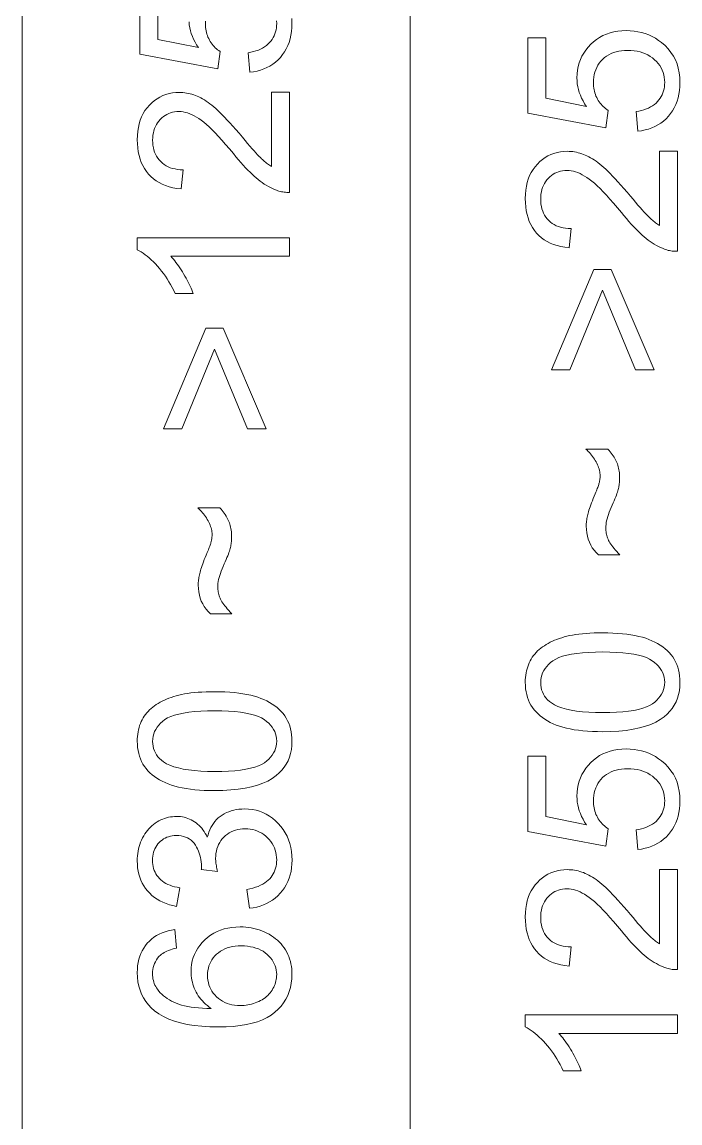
# Model space of a CAD drawing. Extents: x 23 to 417, y 3 to 294.
# Drawn here: x 223.12 to 227.46, y 12.1 to 19.37 of the extents above; entities that cross this region are included whole.
import ezdxf

# ---------------------------------------------------------------- set-up
doc = ezdxf.new("R2010")
doc.units = 0

msp = doc.modelspace()

# ---------------------------------------------------------------- linework, layer by layer
at = {"color": 7, "lineweight": 13}
for p, q in [((223.12, 10.2717), (223.12, 50.2717)), ((225.6808, 10.2717), (225.6808, 50.2717))]:
    msp.add_line(p, q, dxfattribs=at)
for points in [[(224.3307, 19.3733), (224.3301, 19.3546), (224.3304, 19.3429), (224.3312, 19.3313), (224.3326, 19.32), (224.3344, 19.309), (224.3369, 19.2982), (224.3398, 19.2876), (224.3433, 19.2772), (224.3474, 19.2671), (224.352, 19.2572), (224.3571, 19.2475), (224.3626, 19.2382), (224.3685, 19.2292), (224.3747, 19.2207), (224.3812, 19.2126), (224.388, 19.2049), (224.3952, 19.1976), (224.4026, 19.1907), (224.4104, 19.1842), (224.4186, 19.1781), (224.427, 19.1725), (224.412, 19.0572), (223.8983, 19.1541), (223.8983, 19.6513)], [(224.0157, 19.6513), (224.0157, 19.2523), (224.2844, 19.1984), (224.2725, 19.2165), (224.2618, 19.2348), (224.2524, 19.2532), (224.2443, 19.2718), (224.2374, 19.2907), (224.2317, 19.3096), (224.2273, 19.3288), (224.2242, 19.3481), (224.2223, 19.3677)], [(224.9005, 19.3892), (224.9018, 19.3567), (224.901, 19.3299), (224.8987, 19.3041), (224.8949, 19.2793), (224.8895, 19.2555), (224.8827, 19.2328), (224.8743, 19.211), (224.8643, 19.1902), (224.8529, 19.1705), (224.8399, 19.1517), (224.8254, 19.1339), (224.8096, 19.1174), (224.7928, 19.1024), (224.775, 19.0888), (224.7563, 19.0767), (224.7365, 19.0662), (224.7158, 19.057), (224.694, 19.0494), (224.6712, 19.0432), (224.6475, 19.0386), (224.6228, 19.0354), (224.6118, 19.1643), (224.6302, 19.1675), (224.6476, 19.1715), (224.6641, 19.1763), (224.6797, 19.1818), (224.6943, 19.1881), (224.708, 19.1951), (224.7207, 19.2029), (224.7326, 19.2114), (224.7434, 19.2207), (224.7534, 19.2308), (224.7624, 19.2415), (224.7705, 19.2525), (224.7776, 19.264), (224.7837, 19.276), (224.789, 19.2884), (224.7932, 19.3012), (224.7965, 19.3144), (224.7989, 19.328), (224.8003, 19.3421), (224.8008, 19.3567), (224.8001, 19.3741)]]:
    msp.add_lwpolyline(points, dxfattribs=at)
for points in [[(227.1835, 18.6469), (227.1726, 18.7758), (227.1909, 18.7791), (227.2084, 18.7831), (227.2248, 18.7878), (227.2404, 18.7933), (227.255, 18.7996), (227.2687, 18.8066), (227.2815, 18.8144), (227.2933, 18.823), (227.3042, 18.8323), (227.3141, 18.8423), (227.3231, 18.853), (227.3312, 18.8641), (227.3383, 18.8756), (227.3445, 18.8875), (227.3497, 18.8999), (227.3539, 18.9127), (227.3573, 18.9259), (227.3596, 18.9396), (227.361, 18.9537), (227.3615, 18.9682), (227.3609, 18.9856), (227.3588, 19.0026), (227.3555, 19.0189), (227.3508, 19.0348), (227.3448, 19.05), (227.3374, 19.0648), (227.3288, 19.079), (227.3187, 19.0926), (227.3074, 19.1057), (227.2947, 19.1182), (227.2809, 19.1299), (227.2662, 19.1404), (227.2506, 19.1496), (227.2342, 19.1575), (227.2169, 19.1643), (227.1987, 19.1698), (227.1797, 19.1741), (227.1598, 19.1772), (227.139, 19.179), (227.1173, 19.1796), (227.0968, 19.1791), (227.0771, 19.1773), (227.0583, 19.1743), (227.0404, 19.1702), (227.0233, 19.1649), (227.0072, 19.1584), (226.992, 19.1507), (226.9776, 19.1419), (226.9641, 19.1318), (226.9516, 19.1206), (226.94, 19.1085), (226.9297, 19.0956), (226.9206, 19.0819), (226.9127, 19.0676), (226.906, 19.0525), (226.9006, 19.0367), (226.8963, 19.0201), (226.8933, 19.0029), (226.8914, 18.9849), (226.8909, 18.9661), (226.8911, 18.9544), (226.8919, 18.9429), (226.8933, 18.9316), (226.8952, 18.9205), (226.8976, 18.9097), (226.9005, 18.8991), (226.9041, 18.8887), (226.9081, 18.8786), (226.9127, 18.8687), (226.9178, 18.859), (226.9233, 18.8497), (226.9292, 18.8408), (226.9354, 18.8322), (226.9419, 18.8241), (226.9487, 18.8164), (226.9559, 18.8091), (226.9634, 18.8022), (226.9712, 18.7957), (226.9793, 18.7897), (226.9877, 18.784), (226.9727, 18.6687), (226.4591, 18.7656), (226.4591, 19.2629), (226.5764, 19.2629), (226.5764, 18.8638), (226.8452, 18.8099), (226.8332, 18.828), (226.8226, 18.8463), (226.8131, 18.8647), (226.805, 18.8834), (226.7981, 18.9022), (226.7924, 18.9212), (226.788, 18.9403), (226.7849, 18.9597), (226.783, 18.9792), (226.7824, 18.9989), (226.7833, 19.0247), (226.786, 19.0496), (226.7906, 19.0738), (226.7969, 19.0971), (226.8051, 19.1196), (226.815, 19.1413), (226.8268, 19.1622), (226.8405, 19.1822), (226.8559, 19.2015), (226.8731, 19.2199), (226.8918, 19.237), (226.9115, 19.2523), (226.9322, 19.2658), (226.954, 19.2775), (226.9768, 19.2874), (227.0006, 19.2955), (227.0255, 19.3018), (227.0515, 19.3063), (227.0784, 19.309), (227.1064, 19.3099), (227.1332, 19.3091), (227.1592, 19.3068), (227.1845, 19.3028), (227.2091, 19.2973), (227.2329, 19.2901), (227.256, 19.2814), (227.2784, 19.2712), (227.3, 19.2593), (227.3209, 19.2458), (227.341, 19.2308), (227.3641, 19.2109), (227.3848, 19.1895), (227.403, 19.1668), (227.4188, 19.1426), (227.4321, 19.1171), (227.443, 19.0901), (227.4515, 19.0617), (227.4576, 19.0319), (227.4613, 19.0008), (227.4625, 18.9682), (227.4617, 18.9414), (227.4594, 18.9156), (227.4556, 18.8908), (227.4502, 18.8671), (227.4434, 18.8443), (227.435, 18.8225), (227.425, 18.8018), (227.4136, 18.782), (227.4006, 18.7632), (227.3861, 18.7455), (227.3703, 18.7289), (227.3535, 18.7139), (227.3358, 18.7004), (227.317, 18.6883), (227.2972, 18.6777), (227.2765, 18.6686), (227.2547, 18.6609), (227.232, 18.6548), (227.2082, 18.6501)], [(224.7667, 18.9037), (224.8847, 18.9037), (224.8847, 18.2427), (224.8759, 18.2426), (224.8671, 18.2429), (224.8584, 18.2435), (224.8498, 18.2444), (224.8412, 18.2456), (224.8327, 18.2472), (224.8243, 18.2492), (224.8159, 18.2515), (224.8077, 18.2541), (224.7994, 18.2571), (224.7859, 18.2624), (224.7725, 18.2684), (224.7591, 18.2749), (224.7457, 18.2821), (224.7324, 18.2899), (224.7191, 18.2983), (224.7059, 18.3073), (224.6927, 18.3169), (224.6795, 18.3271), (224.6664, 18.3379), (224.6531, 18.3495), (224.6394, 18.3621), (224.6253, 18.3757), (224.6108, 18.3903), (224.5958, 18.4058), (224.5805, 18.4224), (224.5647, 18.44), (224.5486, 18.4585), (224.532, 18.478), (224.515, 18.4985), (224.4888, 18.5301), (224.4637, 18.5595), (224.4398, 18.5868), (224.4169, 18.612), (224.3952, 18.6351), (224.3746, 18.6561), (224.3551, 18.675), (224.3367, 18.6917), (224.3194, 18.7063), (224.3032, 18.7189), (224.2877, 18.7297), (224.2723, 18.7395), (224.2571, 18.7481), (224.2421, 18.7555), (224.2272, 18.7618), (224.2125, 18.767), (224.198, 18.771), (224.1837, 18.7739), (224.1695, 18.7756), (224.1555, 18.7762), (224.1411, 18.7756), (224.1272, 18.7741), (224.1138, 18.7715), (224.1008, 18.7678), (224.0882, 18.7631), (224.0762, 18.7574), (224.0645, 18.7506), (224.0534, 18.7428), (224.0426, 18.7339), (224.0324, 18.724), (224.0229, 18.7132), (224.0143, 18.7018), (224.0068, 18.6898), (224.0003, 18.6772), (223.9948, 18.6639), (223.9903, 18.6499), (223.9868, 18.6354), (223.9843, 18.6202), (223.9828, 18.6044), (223.9823, 18.5879), (223.9828, 18.5705), (223.9844, 18.5538), (223.987, 18.5379), (223.9908, 18.5226), (223.9955, 18.5081), (224.0014, 18.4943), (224.0083, 18.4811), (224.0163, 18.4687), (224.0253, 18.457), (224.0355, 18.446), (224.0465, 18.4359), (224.0584, 18.4268), (224.0711, 18.4188), (224.0846, 18.4118), (224.0989, 18.4059), (224.114, 18.4011), (224.13, 18.3973), (224.1468, 18.3945), (224.1644, 18.3928), (224.1828, 18.3921), (224.1698, 18.2659), (224.1423, 18.2692), (224.116, 18.274), (224.0912, 18.2802), (224.0676, 18.2878), (224.0454, 18.2968), (224.0246, 18.3073), (224.0051, 18.3192), (223.9869, 18.3325), (223.9701, 18.3473), (223.9546, 18.3635), (223.9406, 18.381), (223.928, 18.3996), (223.9169, 18.4194), (223.9073, 18.4404), (223.8991, 18.4626), (223.8925, 18.4858), (223.8873, 18.5103), (223.8836, 18.5359), (223.8813, 18.5627), (223.8806, 18.5906), (223.8814, 18.6188), (223.8838, 18.6458), (223.8878, 18.6716), (223.8934, 18.6962), (223.9006, 18.7195), (223.9093, 18.7417), (223.9197, 18.7627), (223.9317, 18.7825), (223.9453, 18.8011), (223.9604, 18.8185), (223.9768, 18.8344), (223.9939, 18.8487), (224.0117, 18.8612), (224.0304, 18.8722), (224.0498, 18.8814), (224.0699, 18.8889), (224.0909, 18.8948), (224.1126, 18.899), (224.135, 18.9015), (224.1582, 18.9024), (224.1702, 18.9021), (224.1822, 18.9014), (224.1941, 18.9001), (224.2059, 18.8984), (224.2178, 18.8962), (224.2295, 18.8935), (224.2413, 18.8903), (224.253, 18.8866), (224.2646, 18.8825), (224.2762, 18.8778), (224.2879, 18.8726), (224.2997, 18.8667), (224.3116, 18.8601), (224.3236, 18.853), (224.3358, 18.8451), (224.348, 18.8367), (224.3604, 18.8275), (224.3729, 18.8178), (224.3856, 18.8074), (224.3983, 18.7963), (224.4117, 18.7841), (224.4259, 18.7705), (224.4411, 18.7553), (224.4573, 18.7387), (224.4744, 18.7205), (224.4925, 18.7008), (224.5115, 18.6796), (224.5315, 18.6569), (224.5524, 18.6327), (224.5743, 18.607), (224.5923, 18.5857), (224.6091, 18.566), (224.6246, 18.5478), (224.639, 18.5312), (224.6522, 18.5163), (224.6642, 18.5029), (224.675, 18.4911), (224.6846, 18.4808), (224.693, 18.4722), (224.7002, 18.4651), (224.7068, 18.4589), (224.7134, 18.453), (224.7201, 18.4473), (224.7267, 18.4418), (224.7334, 18.4365), (224.74, 18.4314), (224.7467, 18.4265), (224.7533, 18.4219), (224.76, 18.4175), (224.7667, 18.4133)], [(227.3274, 18.5152), (227.4454, 18.5152), (227.4454, 17.8543), (227.4366, 17.8542), (227.4278, 17.8544), (227.4191, 17.855), (227.4105, 17.8559), (227.4019, 17.8572), (227.3934, 17.8588), (227.385, 17.8607), (227.3767, 17.863), (227.3684, 17.8656), (227.3602, 17.8686), (227.3467, 17.8739), (227.3332, 17.8799), (227.3198, 17.8865), (227.3065, 17.8936), (227.2931, 17.9014), (227.2798, 17.9098), (227.2666, 17.9188), (227.2534, 17.9284), (227.2402, 17.9386), (227.2271, 17.9494), (227.2138, 17.961), (227.2001, 17.9736), (227.186, 17.9872), (227.1715, 18.0018), (227.1565, 18.0174), (227.1412, 18.0339), (227.1254, 18.0515), (227.1093, 18.07), (227.0927, 18.0895), (227.0757, 18.1101), (227.0495, 18.1416), (227.0244, 18.171), (227.0005, 18.1984), (226.9776, 18.2236), (226.9559, 18.2467), (226.9353, 18.2676), (226.9158, 18.2865), (226.8974, 18.3032), (226.8801, 18.3179), (226.8639, 18.3304), (226.8484, 18.3413), (226.833, 18.351), (226.8178, 18.3596), (226.8028, 18.3671), (226.7879, 18.3734), (226.7733, 18.3785), (226.7587, 18.3825), (226.7444, 18.3854), (226.7302, 18.3871), (226.7162, 18.3877), (226.7019, 18.3872), (226.6879, 18.3856), (226.6745, 18.383), (226.6615, 18.3793), (226.649, 18.3746), (226.6369, 18.3689), (226.6252, 18.3621), (226.6141, 18.3543), (226.6034, 18.3454), (226.5931, 18.3355), (226.5836, 18.3248), (226.5751, 18.3134), (226.5675, 18.3013), (226.561, 18.2887), (226.5555, 18.2754), (226.551, 18.2615), (226.5475, 18.2469), (226.545, 18.2317), (226.5435, 18.2159), (226.543, 18.1994), (226.5435, 18.182), (226.5451, 18.1654), (226.5477, 18.1494), (226.5515, 18.1342), (226.5563, 18.1196), (226.5621, 18.1058), (226.569, 18.0927), (226.577, 18.0802), (226.5861, 18.0685), (226.5962, 18.0575), (226.6072, 18.0474), (226.6191, 18.0384), (226.6318, 18.0303), (226.6453, 18.0234), (226.6596, 18.0175), (226.6747, 18.0126), (226.6907, 18.0088), (226.7075, 18.006), (226.7251, 18.0043), (226.7435, 18.0037), (226.7305, 17.8775), (226.703, 17.8808), (226.6768, 17.8855), (226.6519, 17.8917), (226.6283, 17.8993), (226.6061, 17.9083), (226.5853, 17.9188), (226.5658, 17.9307), (226.5476, 17.944), (226.5308, 17.9588), (226.5153, 17.975), (226.5013, 17.9925), (226.4887, 18.0112), (226.4776, 18.031), (226.468, 18.0519), (226.4598, 18.0741), (226.4532, 18.0974), (226.448, 18.1218), (226.4443, 18.1474), (226.4421, 18.1742), (226.4413, 18.2022), (226.4421, 18.2303), (226.4445, 18.2573), (226.4485, 18.2831), (226.4541, 18.3077), (226.4613, 18.3311), (226.4701, 18.3533), (226.4804, 18.3742), (226.4924, 18.394), (226.506, 18.4126), (226.5211, 18.43), (226.5375, 18.4459), (226.5546, 18.4602), (226.5725, 18.4728), (226.5911, 18.4837), (226.6105, 18.4929), (226.6307, 18.5005), (226.6516, 18.5063), (226.6733, 18.5105), (226.6957, 18.513), (226.7189, 18.5139), (226.7309, 18.5136), (226.7429, 18.5129), (226.7548, 18.5117), (226.7666, 18.51), (226.7785, 18.5077), (226.7903, 18.505), (226.802, 18.5019), (226.8137, 18.4982), (226.8253, 18.494), (226.837, 18.4893), (226.8486, 18.4841), (226.8604, 18.4782), (226.8723, 18.4717), (226.8843, 18.4645), (226.8965, 18.4567), (226.9088, 18.4482), (226.9211, 18.4391), (226.9337, 18.4293), (226.9463, 18.4189), (226.9591, 18.4078), (226.9724, 18.3957), (226.9866, 18.382), (227.0018, 18.3669), (227.018, 18.3502), (227.0351, 18.332), (227.0532, 18.3123), (227.0722, 18.2911), (227.0922, 18.2684), (227.1132, 18.2442), (227.1351, 18.2185), (227.153, 18.1972), (227.1698, 18.1775), (227.1853, 18.1593), (227.1997, 18.1428), (227.2129, 18.1278), (227.2249, 18.1144), (227.2357, 18.1026), (227.2453, 18.0924), (227.2537, 18.0837), (227.2609, 18.0766), (227.2675, 18.0705), (227.2742, 18.0645), (227.2808, 18.0588), (227.2874, 18.0533), (227.2941, 18.048), (227.3007, 18.0429), (227.3074, 18.0381), (227.3141, 18.0334), (227.3207, 18.029), (227.3274, 18.0248)], [(224.8847, 17.944), (224.8847, 17.8212), (224.1023, 17.8212), (224.1108, 17.812), (224.1192, 17.8023), (224.1277, 17.7921), (224.1361, 17.7813), (224.1446, 17.7699), (224.1531, 17.758), (224.1615, 17.7456), (224.17, 17.7326), (224.1784, 17.719), (224.1869, 17.7049), (224.1951, 17.6906), (224.203, 17.6767), (224.2104, 17.663), (224.2173, 17.6497), (224.2239, 17.6366), (224.23, 17.6238), (224.2357, 17.6113), (224.241, 17.5991), (224.2459, 17.5872), (224.2503, 17.5756), (224.1316, 17.5756), (224.1217, 17.596), (224.1115, 17.6158), (224.1007, 17.6351), (224.0896, 17.6539), (224.0781, 17.6721), (224.0661, 17.6899), (224.0538, 17.7071), (224.041, 17.7238), (224.0279, 17.74), (224.0143, 17.7557), (224.0006, 17.7707), (223.9869, 17.7847), (223.9733, 17.7979), (223.9599, 17.8102), (223.9464, 17.8215), (223.9331, 17.832), (223.9199, 17.8415), (223.9067, 17.8502), (223.8936, 17.858), (223.8806, 17.8648), (223.8806, 17.944)], [(227.0082, 17.7349), (227.2913, 17.0725), (227.1692, 17.0725), (226.9516, 17.5971), (226.736, 17.0725), (226.6139, 17.0725), (226.8936, 17.7349)], [(224.4475, 17.3464), (224.7305, 16.6841), (224.6084, 16.6841), (224.3908, 17.2086), (224.1753, 16.6841), (224.0532, 16.6841), (224.3329, 17.3464)], [(227.0655, 15.8515), (226.9256, 15.8515), (226.9101, 15.8664), (226.8962, 15.8823), (226.8839, 15.899), (226.8732, 15.9166), (226.8642, 15.9351), (226.8569, 15.9545), (226.8512, 15.9748), (226.8471, 15.996), (226.8446, 16.0182), (226.8438, 16.0412), (226.8439, 16.0494), (226.8443, 16.0577), (226.8449, 16.0661), (226.8457, 16.0746), (226.8468, 16.0831), (226.8481, 16.0918), (226.8496, 16.1005), (226.8514, 16.1093), (226.8535, 16.1182), (226.8557, 16.1271), (226.8583, 16.1365), (226.8614, 16.1467), (226.865, 16.1576), (226.869, 16.1692), (226.8735, 16.1817), (226.8785, 16.1949), (226.884, 16.2089), (226.8899, 16.2236), (226.8963, 16.2391), (226.9031, 16.2554), (226.907, 16.2645), (226.9105, 16.2732), (226.9138, 16.2815), (226.9168, 16.2892), (226.9195, 16.2965), (226.922, 16.3034), (226.9241, 16.3097), (226.926, 16.3156), (226.9277, 16.321), (226.929, 16.326), (226.9302, 16.3307), (226.9313, 16.3354), (226.9322, 16.3401), (226.933, 16.3448), (226.9337, 16.3496), (226.9342, 16.3543), (226.9346, 16.3591), (226.9349, 16.3638), (226.9351, 16.3686), (226.9352, 16.3734), (226.9349, 16.3823), (226.9341, 16.3912), (226.9328, 16.4002), (226.9309, 16.4093), (226.9285, 16.4185), (226.9256, 16.4277), (226.9221, 16.4369), (226.9182, 16.4463), (226.9136, 16.4557), (226.9086, 16.4651), (226.9031, 16.4745), (226.8974, 16.4837), (226.8914, 16.4926), (226.8851, 16.5013), (226.8786, 16.5099), (226.8717, 16.5182), (226.8647, 16.5263), (226.8573, 16.5342), (226.8497, 16.5419), (226.8417, 16.5494), (226.9863, 16.5494), (226.9943, 16.5406), (227.0018, 16.5318), (227.0089, 16.5231), (227.0155, 16.5143), (227.0217, 16.5054), (227.0274, 16.4966), (227.0326, 16.4877), (227.0374, 16.4788), (227.0418, 16.4699), (227.0457, 16.461), (227.0492, 16.452), (227.0523, 16.4427), (227.0551, 16.4332), (227.0575, 16.4235), (227.0595, 16.4135), (227.0612, 16.4034), (227.0625, 16.393), (227.0634, 16.3823), (227.0639, 16.3715), (227.0641, 16.3604), (227.064, 16.3523), (227.0637, 16.3442), (227.0632, 16.3362), (227.0626, 16.3283), (227.0617, 16.3204), (227.0607, 16.3126), (227.0594, 16.3049), (227.058, 16.2973), (227.0564, 16.2898), (227.0546, 16.2823), (227.0524, 16.2744), (227.0497, 16.2657), (227.0464, 16.2561), (227.0427, 16.2456), (227.0384, 16.2342), (227.0335, 16.222), (227.0282, 16.2089), (227.0222, 16.1949), (227.0158, 16.18), (227.0089, 16.1643), (227.002, 16.1484), (226.9958, 16.133), (226.9904, 16.1182), (226.9857, 16.1039), (226.9817, 16.0902), (226.9785, 16.077), (226.976, 16.0643), (226.9742, 16.0522), (226.9731, 16.0406), (226.9727, 16.0296), (226.9729, 16.0209), (226.9734, 16.0123), (226.9744, 16.0038), (226.9757, 15.9955), (226.9774, 15.9872), (226.9795, 15.979), (226.9819, 15.971), (226.9847, 15.963), (226.9879, 15.9551), (226.9915, 15.9474), (226.9956, 15.9395), (227.0004, 15.9312), (227.006, 15.9226), (227.0123, 15.9135), (227.0193, 15.9041), (227.0271, 15.8944), (227.0356, 15.8842), (227.0448, 15.8737), (227.0548, 15.8628)], [(224.5048, 15.4631), (224.3649, 15.4631), (224.3494, 15.478), (224.3354, 15.4938), (224.3232, 15.5105), (224.3125, 15.5281), (224.3035, 15.5466), (224.2962, 15.566), (224.2904, 15.5864), (224.2863, 15.6076), (224.2839, 15.6297), (224.2831, 15.6527), (224.2832, 15.6609), (224.2835, 15.6692), (224.2841, 15.6776), (224.285, 15.6861), (224.2861, 15.6946), (224.2874, 15.7033), (224.2889, 15.712), (224.2907, 15.7208), (224.2927, 15.7297), (224.295, 15.7386), (224.2976, 15.748), (224.3007, 15.7582), (224.3043, 15.7691), (224.3083, 15.7808), (224.3128, 15.7932), (224.3178, 15.8064), (224.3232, 15.8204), (224.3292, 15.8351), (224.3356, 15.8506), (224.3424, 15.8669), (224.3462, 15.8761), (224.3498, 15.8848), (224.3531, 15.893), (224.356, 15.9008), (224.3588, 15.9081), (224.3612, 15.9149), (224.3634, 15.9212), (224.3653, 15.9271), (224.367, 15.9325), (224.3683, 15.9375), (224.3695, 15.9422), (224.3705, 15.9469), (224.3715, 15.9516), (224.3723, 15.9564), (224.3729, 15.9611), (224.3735, 15.9658), (224.3739, 15.9706), (224.3742, 15.9754), (224.3744, 15.9801), (224.3745, 15.9849), (224.3742, 15.9938), (224.3734, 16.0028), (224.3721, 16.0118), (224.3702, 16.0209), (224.3678, 16.03), (224.3649, 16.0392), (224.3614, 16.0485), (224.3575, 16.0578), (224.3529, 16.0672), (224.3479, 16.0766), (224.3424, 16.086), (224.3367, 16.0952), (224.3307, 16.1041), (224.3244, 16.1129), (224.3179, 16.1214), (224.311, 16.1297), (224.3039, 16.1378), (224.2966, 16.1457), (224.2889, 16.1534), (224.281, 16.1609), (224.4256, 16.1609), (224.4336, 16.1521), (224.4411, 16.1434), (224.4482, 16.1346), (224.4548, 16.1258), (224.4609, 16.117), (224.4666, 16.1081), (224.4719, 16.0993), (224.4767, 16.0904), (224.4811, 16.0815), (224.485, 16.0725), (224.4885, 16.0635), (224.4916, 16.0542), (224.4944, 16.0447), (224.4968, 16.035), (224.4988, 16.0251), (224.5004, 16.0149), (224.5017, 16.0045), (224.5027, 15.9939), (224.5032, 15.983), (224.5034, 15.9719), (224.5033, 15.9638), (224.503, 15.9557), (224.5025, 15.9477), (224.5019, 15.9398), (224.501, 15.9319), (224.5, 15.9242), (224.4987, 15.9165), (224.4973, 15.9088), (224.4957, 15.9013), (224.4939, 15.8938), (224.4917, 15.886), (224.489, 15.8772), (224.4857, 15.8676), (224.4819, 15.8571), (224.4776, 15.8457), (224.4728, 15.8335), (224.4674, 15.8204), (224.4615, 15.8064), (224.4551, 15.7915), (224.4481, 15.7758), (224.4413, 15.7599), (224.4351, 15.7446), (224.4297, 15.7297), (224.425, 15.7155), (224.421, 15.7017), (224.4178, 15.6885), (224.4152, 15.6759), (224.4134, 15.6637), (224.4124, 15.6521), (224.412, 15.6411), (224.4122, 15.6324), (224.4127, 15.6238), (224.4137, 15.6154), (224.415, 15.607), (224.4167, 15.5987), (224.4187, 15.5906), (224.4212, 15.5825), (224.424, 15.5745), (224.4272, 15.5667), (224.4308, 15.5589), (224.4349, 15.551), (224.4397, 15.5427), (224.4453, 15.5341), (224.4516, 15.5251), (224.4586, 15.5157), (224.4664, 15.5059), (224.4749, 15.4958), (224.4841, 15.4852), (224.4941, 15.4743)], [(226.9522, 14.6851), (226.9175, 14.6855), (226.8841, 14.6866), (226.8521, 14.6884), (226.8214, 14.6909), (226.7922, 14.6942), (226.7643, 14.6982), (226.7379, 14.703), (226.7128, 14.7085), (226.6891, 14.7147), (226.6668, 14.7216), (226.6456, 14.7292), (226.6255, 14.7376), (226.6064, 14.7467), (226.5882, 14.7565), (226.571, 14.767), (226.5548, 14.7782), (226.5396, 14.7901), (226.5254, 14.8027), (226.5122, 14.816), (226.5, 14.83), (226.4888, 14.8448), (226.4789, 14.8603), (226.4701, 14.8766), (226.4624, 14.8936), (226.456, 14.9113), (226.4507, 14.9298), (226.4466, 14.949), (226.4437, 14.969), (226.4419, 14.9897), (226.4413, 15.0112), (226.4417, 15.0271), (226.4426, 15.0426), (226.4442, 15.0577), (226.4465, 15.0724), (226.4494, 15.0867), (226.453, 15.1006), (226.4572, 15.1141), (226.4621, 15.1273), (226.4676, 15.14), (226.4737, 15.1524), (226.4805, 15.1643), (226.4878, 15.1758), (226.4957, 15.1869), (226.5042, 15.1975), (226.5133, 15.2078), (226.5229, 15.2176), (226.5331, 15.227), (226.5439, 15.236), (226.5553, 15.2445), (226.5672, 15.2526), (226.5797, 15.2604), (226.5927, 15.2678), (226.6062, 15.2748), (226.6203, 15.2815), (226.6349, 15.2879), (226.65, 15.294), (226.6657, 15.2997), (226.6819, 15.305), (226.6986, 15.31), (226.7159, 15.3147), (226.734, 15.319), (226.7534, 15.3228), (226.774, 15.3262), (226.7958, 15.3291), (226.8188, 15.3316), (226.843, 15.3336), (226.8685, 15.3352), (226.8952, 15.3363), (226.9231, 15.337), (226.9522, 15.3372), (226.9868, 15.3368), (227.0199, 15.3358), (227.0517, 15.334), (227.0822, 15.3314), (227.1113, 15.3282), (227.139, 15.3242), (227.1654, 15.3195), (227.1904, 15.3141), (227.2141, 15.3079), (227.2363, 15.3011), (227.2575, 15.2935), (227.2776, 15.2852), (227.2968, 15.2761), (227.315, 15.2664), (227.3322, 15.256), (227.3484, 15.2448), (227.3636, 15.2329), (227.3779, 15.2203), (227.3912, 15.207), (227.4035, 15.1929), (227.4147, 15.1782), (227.4247, 15.1626), (227.4336, 15.1464), (227.4412, 15.1293), (227.4477, 15.1115), (227.453, 15.093), (227.4572, 15.0736), (227.4601, 15.0536), (227.4619, 15.0327), (227.4625, 15.0112), (227.4614, 14.9829), (227.4583, 14.9558), (227.4531, 14.93), (227.4459, 14.9054), (227.4366, 14.8821), (227.4251, 14.86), (227.4117, 14.8391), (227.3961, 14.8195), (227.3785, 14.8011), (227.3588, 14.784), (227.3323, 14.7652), (227.3026, 14.7484), (227.2698, 14.7336), (227.2338, 14.7207), (227.1947, 14.7098), (227.1525, 14.7009), (227.1071, 14.694), (227.0587, 14.6891), (227.007, 14.6861)], [(226.9522, 14.8113), (226.9998, 14.8119), (227.0441, 14.8136), (227.0852, 14.8165), (227.1229, 14.8205), (227.1573, 14.8257), (227.1884, 14.832), (227.2163, 14.8395), (227.2408, 14.8482), (227.2621, 14.858), (227.28, 14.8689), (227.2955, 14.8807), (227.3093, 14.8931), (227.3216, 14.9059), (227.3322, 14.9194), (227.3411, 14.9333), (227.3485, 14.9478), (227.3542, 14.9628), (227.3583, 14.9784), (227.3607, 14.9945), (227.3615, 15.0112), (227.3607, 15.0278), (227.3582, 15.0439), (227.3542, 15.0595), (227.3484, 15.0745), (227.341, 15.089), (227.332, 15.103), (227.3214, 15.1164), (227.3091, 15.1292), (227.2952, 15.1416), (227.2797, 15.1534), (227.2617, 15.1643), (227.2404, 15.1741), (227.2158, 15.1828), (227.188, 15.1903), (227.1569, 15.1966), (227.1225, 15.2018), (227.0848, 15.2058), (227.0439, 15.2087), (226.9997, 15.2104), (226.9522, 15.211), (226.9045, 15.2104), (226.8601, 15.2087), (226.819, 15.2058), (226.7812, 15.2018), (226.7467, 15.1966), (226.7156, 15.1903), (226.6878, 15.1828), (226.6632, 15.1741), (226.642, 15.1643), (226.6241, 15.1534), (226.6087, 15.1416), (226.5949, 15.1292), (226.5827, 15.1162), (226.5722, 15.1027), (226.5633, 15.0887), (226.556, 15.074), (226.5503, 15.0588), (226.5462, 15.043), (226.5438, 15.0267), (226.543, 15.0098), (226.5437, 14.9932), (226.5458, 14.9773), (226.5494, 14.9621), (226.5544, 14.9476), (226.5609, 14.9337), (226.5687, 14.9206), (226.5781, 14.9081), (226.5888, 14.8963), (226.601, 14.8852), (226.6146, 14.8747), (226.6344, 14.8627), (226.6573, 14.8519), (226.6834, 14.8424), (226.7125, 14.8341), (226.7447, 14.8272), (226.78, 14.8214), (226.8184, 14.817), (226.8599, 14.8138), (226.9045, 14.8119)], [(224.3915, 14.2966), (224.3568, 14.297), (224.3233, 14.2981), (224.2914, 14.2999), (224.2607, 14.3025), (224.2315, 14.3057), (224.2036, 14.3098), (224.1772, 14.3145), (224.1521, 14.32), (224.1284, 14.3262), (224.106, 14.3331), (224.0849, 14.3408), (224.0648, 14.3491), (224.0456, 14.3582), (224.0275, 14.368), (224.0103, 14.3785), (223.9941, 14.3897), (223.9789, 14.4016), (223.9647, 14.4142), (223.9515, 14.4275), (223.9393, 14.4416), (223.9281, 14.4563), (223.9182, 14.4718), (223.9094, 14.4881), (223.9017, 14.5051), (223.8953, 14.5228), (223.89, 14.5413), (223.8859, 14.5605), (223.883, 14.5805), (223.8812, 14.6012), (223.8806, 14.6227), (223.8809, 14.6386), (223.8819, 14.6541), (223.8835, 14.6692), (223.8858, 14.6839), (223.8887, 14.6982), (223.8923, 14.7121), (223.8965, 14.7257), (223.9014, 14.7388), (223.9069, 14.7515), (223.913, 14.7639), (223.9198, 14.7758), (223.9271, 14.7873), (223.935, 14.7984), (223.9435, 14.8091), (223.9526, 14.8193), (223.9622, 14.8291), (223.9724, 14.8385), (223.9832, 14.8475), (223.9945, 14.856), (224.0065, 14.8642), (224.0189, 14.8719), (224.032, 14.8793), (224.0455, 14.8864), (224.0596, 14.8931), (224.0742, 14.8995), (224.0893, 14.9055), (224.105, 14.9112), (224.1212, 14.9165), (224.1379, 14.9216), (224.1552, 14.9262), (224.1733, 14.9305), (224.1927, 14.9343), (224.2133, 14.9377), (224.2351, 14.9406), (224.2581, 14.9431), (224.2823, 14.9451), (224.3078, 14.9467), (224.3345, 14.9478), (224.3624, 14.9485), (224.3915, 14.9487), (224.426, 14.9484), (224.4592, 14.9473), (224.491, 14.9455), (224.5215, 14.943), (224.5506, 14.9397), (224.5783, 14.9357), (224.6047, 14.931), (224.6297, 14.9256), (224.6533, 14.9195), (224.6756, 14.9126), (224.6968, 14.905), (224.7169, 14.8967), (224.7361, 14.8877), (224.7543, 14.8779), (224.7715, 14.8675), (224.7877, 14.8563), (224.8029, 14.8444), (224.8172, 14.8318), (224.8305, 14.8185), (224.8428, 14.8045), (224.854, 14.7897), (224.864, 14.7742), (224.8728, 14.7579), (224.8805, 14.7408), (224.887, 14.723), (224.8923, 14.7045), (224.8965, 14.6852), (224.8994, 14.6651), (224.9012, 14.6443), (224.9018, 14.6227), (224.9007, 14.5944), (224.8976, 14.5673), (224.8924, 14.5415), (224.8852, 14.5169), (224.8758, 14.4936), (224.8644, 14.4715), (224.851, 14.4506), (224.8354, 14.431), (224.8178, 14.4127), (224.7981, 14.3955), (224.7715, 14.3767), (224.7419, 14.3599), (224.7091, 14.3451), (224.6731, 14.3322), (224.634, 14.3214), (224.5918, 14.3124), (224.5464, 14.3055), (224.4979, 14.3006), (224.4463, 14.2976)], [(224.3915, 14.4228), (224.4391, 14.4234), (224.4834, 14.4251), (224.5244, 14.428), (224.5622, 14.432), (224.5966, 14.4372), (224.6277, 14.4436), (224.6555, 14.4511), (224.6801, 14.4597), (224.7013, 14.4695), (224.7193, 14.4805), (224.7348, 14.4923), (224.7486, 14.5046), (224.7609, 14.5175), (224.7715, 14.5309), (224.7804, 14.5448), (224.7878, 14.5593), (224.7935, 14.5744), (224.7975, 14.5899), (224.8, 14.606), (224.8008, 14.6227), (224.8, 14.6393), (224.7975, 14.6554), (224.7934, 14.671), (224.7877, 14.686), (224.7803, 14.7005), (224.7713, 14.7145), (224.7607, 14.7279), (224.7484, 14.7408), (224.7345, 14.7531), (224.7189, 14.7649), (224.7009, 14.7759), (224.6797, 14.7857), (224.6551, 14.7943), (224.6273, 14.8018), (224.5962, 14.8081), (224.5618, 14.8133), (224.5241, 14.8174), (224.4832, 14.8202), (224.439, 14.822), (224.3915, 14.8225), (224.3438, 14.822), (224.2994, 14.8202), (224.2583, 14.8174), (224.2205, 14.8133), (224.186, 14.8081), (224.1549, 14.8018), (224.127, 14.7943), (224.1025, 14.7857), (224.0813, 14.7759), (224.0634, 14.7649), (224.048, 14.7531), (224.0342, 14.7407), (224.022, 14.7278), (224.0115, 14.7143), (224.0025, 14.7002), (223.9952, 14.6855), (223.9895, 14.6703), (223.9855, 14.6546), (223.9831, 14.6382), (223.9823, 14.6213), (223.983, 14.6047), (223.9851, 14.5888), (223.9887, 14.5736), (223.9937, 14.5591), (224.0002, 14.5453), (224.008, 14.5321), (224.0173, 14.5196), (224.0281, 14.5078), (224.0403, 14.4967), (224.0539, 14.4863), (224.0737, 14.4742), (224.0966, 14.4634), (224.1227, 14.4539), (224.1518, 14.4457), (224.184, 14.4387), (224.2193, 14.433), (224.2577, 14.4285), (224.2992, 14.4254), (224.3438, 14.4235)], [(227.1835, 13.9082), (227.1726, 14.0371), (227.1909, 14.0403), (227.2084, 14.0443), (227.2248, 14.0491), (227.2404, 14.0546), (227.255, 14.0609), (227.2687, 14.0679), (227.2815, 14.0757), (227.2933, 14.0842), (227.3042, 14.0935), (227.3141, 14.1036), (227.3231, 14.1142), (227.3312, 14.1253), (227.3383, 14.1368), (227.3445, 14.1488), (227.3497, 14.1611), (227.3539, 14.1739), (227.3573, 14.1872), (227.3596, 14.2008), (227.361, 14.2149), (227.3615, 14.2294), (227.3609, 14.2469), (227.3588, 14.2638), (227.3555, 14.2802), (227.3508, 14.296), (227.3448, 14.3113), (227.3374, 14.326), (227.3288, 14.3402), (227.3187, 14.3539), (227.3074, 14.367), (227.2947, 14.3795), (227.2809, 14.3912), (227.2662, 14.4016), (227.2506, 14.4108), (227.2342, 14.4188), (227.2169, 14.4255), (227.1987, 14.4311), (227.1797, 14.4354), (227.1598, 14.4384), (227.139, 14.4403), (227.1173, 14.4409), (227.0968, 14.4403), (227.0771, 14.4385), (227.0583, 14.4356), (227.0404, 14.4315), (227.0233, 14.4261), (227.0072, 14.4197), (226.992, 14.412), (226.9776, 14.4031), (226.9641, 14.3931), (226.9516, 14.3819), (226.94, 14.3697), (226.9297, 14.3568), (226.9206, 14.3432), (226.9127, 14.3288), (226.906, 14.3138), (226.9006, 14.2979), (226.8963, 14.2814), (226.8933, 14.2641), (226.8914, 14.2461), (226.8909, 14.2274), (226.8911, 14.2156), (226.8919, 14.2041), (226.8933, 14.1928), (226.8952, 14.1818), (226.8976, 14.1709), (226.9005, 14.1603), (226.9041, 14.15), (226.9081, 14.1399), (226.9127, 14.13), (226.9178, 14.1203), (226.9233, 14.1109), (226.9292, 14.102), (226.9354, 14.0935), (226.9419, 14.0854), (226.9487, 14.0777), (226.9559, 14.0704), (226.9634, 14.0635), (226.9712, 14.057), (226.9793, 14.0509), (226.9877, 14.0453), (226.9727, 13.93), (226.4591, 14.0268), (226.4591, 14.5241), (226.5764, 14.5241), (226.5764, 14.1251), (226.8452, 14.0712), (226.8332, 14.0893), (226.8226, 14.1076), (226.8131, 14.126), (226.805, 14.1446), (226.7981, 14.1634), (226.7924, 14.1824), (226.788, 14.2016), (226.7849, 14.2209), (226.783, 14.2404), (226.7824, 14.2601), (226.7833, 14.2859), (226.786, 14.3109), (226.7906, 14.335), (226.7969, 14.3584), (226.8051, 14.3809), (226.815, 14.4026), (226.8268, 14.4234), (226.8405, 14.4435), (226.8559, 14.4627), (226.8731, 14.4811), (226.8918, 14.4982), (226.9115, 14.5136), (226.9322, 14.5271), (226.954, 14.5388), (226.9768, 14.5487), (227.0006, 14.5568), (227.0255, 14.5631), (227.0515, 14.5676), (227.0784, 14.5703), (227.1064, 14.5712), (227.1332, 14.5704), (227.1592, 14.568), (227.1845, 14.5641), (227.2091, 14.5585), (227.2329, 14.5514), (227.256, 14.5427), (227.2784, 14.5324), (227.3, 14.5205), (227.3209, 14.5071), (227.341, 14.4921), (227.3641, 14.4721), (227.3848, 14.4508), (227.403, 14.428), (227.4188, 14.4039), (227.4321, 14.3783), (227.443, 14.3513), (227.4515, 14.323), (227.4576, 14.2932), (227.4613, 14.262), (227.4625, 14.2294), (227.4617, 14.2027), (227.4594, 14.1769), (227.4556, 14.1521), (227.4502, 14.1283), (227.4434, 14.1055), (227.435, 14.0838), (227.425, 14.063), (227.4136, 14.0432), (227.4006, 14.0245), (227.3861, 14.0067), (227.3703, 13.9902), (227.3535, 13.9752), (227.3358, 13.9616), (227.317, 13.9495), (227.2972, 13.9389), (227.2765, 13.9298), (227.2547, 13.9222), (227.232, 13.916), (227.2082, 13.9113)], [(224.6207, 13.5204), (224.6044, 13.6431), (224.6246, 13.6477), (224.6438, 13.6528), (224.6617, 13.6585), (224.6785, 13.6648), (224.6941, 13.6717), (224.7086, 13.6792), (224.7219, 13.6873), (224.734, 13.696), (224.745, 13.7052), (224.7548, 13.7151), (224.7635, 13.7255), (224.7713, 13.7363), (224.7782, 13.7476), (224.7842, 13.7593), (224.7893, 13.7715), (224.7934, 13.7841), (224.7967, 13.7971), (224.799, 13.8106), (224.8003, 13.8245), (224.8008, 13.8389), (224.8002, 13.856), (224.7984, 13.8725), (224.7954, 13.8885), (224.7912, 13.9039), (224.7858, 13.9188), (224.7792, 13.9332), (224.7714, 13.947), (224.7624, 13.9603), (224.7522, 13.973), (224.7408, 13.9852), (224.7285, 13.9966), (224.7156, 14.0067), (224.7022, 14.0157), (224.6882, 14.0234), (224.6736, 14.03), (224.6584, 14.0354), (224.6427, 14.0395), (224.6264, 14.0425), (224.6095, 14.0443), (224.5921, 14.0449), (224.5755, 14.0444), (224.5594, 14.0427), (224.544, 14.0399), (224.5292, 14.0361), (224.5149, 14.0311), (224.5013, 14.025), (224.4882, 14.0178), (224.4757, 14.0096), (224.4639, 14.0002), (224.4526, 13.9897), (224.4421, 13.9783), (224.4328, 13.9664), (224.4246, 13.9538), (224.4174, 13.9407), (224.4114, 13.9269), (224.4064, 13.9126), (224.4026, 13.8976), (224.3999, 13.8821), (224.3982, 13.8659), (224.3977, 13.8491), (224.3978, 13.842), (224.3982, 13.8346), (224.3989, 13.8267), (224.3998, 13.8186), (224.4011, 13.8101), (224.4026, 13.8013), (224.4043, 13.7921), (224.4064, 13.7826), (224.4087, 13.7727), (224.4113, 13.7625), (224.3035, 13.7762), (224.3038, 13.7786), (224.304, 13.7809), (224.3042, 13.7831), (224.3044, 13.7852), (224.3046, 13.7872), (224.3047, 13.7892), (224.3048, 13.791), (224.3048, 13.7927), (224.3049, 13.7944), (224.3049, 13.7959), (224.3045, 13.8115), (224.3033, 13.8267), (224.3012, 13.8416), (224.2983, 13.8562), (224.2947, 13.8705), (224.2902, 13.8844), (224.2848, 13.8981), (224.2787, 13.9114), (224.2717, 13.9244), (224.264, 13.9371), (224.2553, 13.9491), (224.2458, 13.9597), (224.2354, 13.9691), (224.2241, 13.9773), (224.212, 13.9842), (224.1989, 13.9899), (224.1849, 13.9943), (224.1701, 13.9974), (224.1544, 13.9993), (224.1378, 13.9999), (224.1245, 13.9994), (224.1117, 13.9981), (224.0993, 13.9958), (224.0875, 13.9926), (224.076, 13.9885), (224.0651, 13.9834), (224.0546, 13.9775), (224.0446, 13.9706), (224.035, 13.9629), (224.0259, 13.9542), (224.0175, 13.9448), (224.0099, 13.9349), (224.0033, 13.9244), (223.9975, 13.9134), (223.9926, 13.9018), (223.9887, 13.8898), (223.9855, 13.8772), (223.9833, 13.864), (223.982, 13.8504), (223.9816, 13.8362), (223.982, 13.8221), (223.9834, 13.8085), (223.9856, 13.7954), (223.9888, 13.7827), (223.9928, 13.7705), (223.9978, 13.7588), (224.0036, 13.7476), (224.0104, 13.7369), (224.018, 13.7266), (224.0266, 13.7168), (224.036, 13.7076), (224.0464, 13.6991), (224.0576, 13.6912), (224.0698, 13.6841), (224.0829, 13.6776), (224.0968, 13.6718), (224.1117, 13.6667), (224.1274, 13.6622), (224.1441, 13.6585), (224.1617, 13.6554), (224.1398, 13.5326), (224.1157, 13.5377), (224.0927, 13.5439), (224.0707, 13.5513), (224.0499, 13.5598), (224.0303, 13.5695), (224.0117, 13.5803), (223.9942, 13.5922), (223.9779, 13.6053), (223.9626, 13.6196), (223.9485, 13.635), (223.9356, 13.6513), (223.9241, 13.6684), (223.9139, 13.6863), (223.905, 13.705), (223.8976, 13.7245), (223.8915, 13.7447), (223.8867, 13.7657), (223.8833, 13.7875), (223.8813, 13.8101), (223.8806, 13.8335), (223.881, 13.8497), (223.882, 13.8657), (223.8838, 13.8814), (223.8862, 13.8969), (223.8894, 13.9121), (223.8933, 13.927), (223.8978, 13.9417), (223.9031, 13.9561), (223.9091, 13.9703), (223.9157, 13.9842), (223.923, 13.9977), (223.9308, 14.0105), (223.9391, 14.0226), (223.9479, 14.0341), (223.9573, 14.045), (223.9671, 14.0552), (223.9775, 14.0648), (223.9883, 14.0737), (223.9997, 14.082), (224.0116, 14.0896), (224.0238, 14.0965), (224.0362, 14.1027), (224.0487, 14.1082), (224.0614, 14.113), (224.0742, 14.117), (224.0871, 14.1203), (224.1003, 14.1228), (224.1135, 14.1246), (224.1269, 14.1257), (224.1405, 14.1261), (224.1534, 14.1257), (224.166, 14.1247), (224.1783, 14.123), (224.1905, 14.1205), (224.2024, 14.1174), (224.2141, 14.1136), (224.2255, 14.109), (224.2368, 14.1038), (224.2478, 14.0979), (224.2585, 14.0913), (224.2689, 14.084), (224.2789, 14.0761), (224.2885, 14.0674), (224.2976, 14.0581), (224.3063, 14.0482), (224.3145, 14.0375), (224.3223, 14.0262), (224.3297, 14.0143), (224.3366, 14.0016), (224.3431, 13.9883), (224.3476, 14.0056), (224.353, 14.0222), (224.3593, 14.0379), (224.3665, 14.0529), (224.3746, 14.0671), (224.3835, 14.0805), (224.3933, 14.0931), (224.404, 14.1049), (224.4156, 14.1159), (224.428, 14.1261), (224.4412, 14.1354), (224.4551, 14.1438), (224.4696, 14.1511), (224.4848, 14.1575), (224.5006, 14.1629), (224.517, 14.1673), (224.5341, 14.1708), (224.5519, 14.1732), (224.5703, 14.1747), (224.5893, 14.1752), (224.6151, 14.1743), (224.6401, 14.1714), (224.6643, 14.1666), (224.6877, 14.1599), (224.7103, 14.1513), (224.7321, 14.1408), (224.7531, 14.1284), (224.7734, 14.1141), (224.7928, 14.0979), (224.8114, 14.0797), (224.8287, 14.0601), (224.8442, 14.0395), (224.8578, 14.0179), (224.8697, 13.9952), (224.8797, 13.9716), (224.8879, 13.9469), (224.8942, 13.9213), (224.8988, 13.8946), (224.9015, 13.8669), (224.9024, 13.8382), (224.9017, 13.8124), (224.8993, 13.7874), (224.8954, 13.7633), (224.8899, 13.7401), (224.8828, 13.7178), (224.8742, 13.6963), (224.864, 13.6758), (224.8522, 13.6562), (224.8389, 13.6375), (224.824, 13.6196), (224.8078, 13.603), (224.7908, 13.5878), (224.7728, 13.5742), (224.7538, 13.562), (224.7339, 13.5513), (224.7132, 13.5421), (224.6914, 13.5345), (224.6688, 13.5283), (224.6452, 13.5236)], [(227.3274, 13.7765), (227.4454, 13.7765), (227.4454, 13.1155), (227.4366, 13.1154), (227.4278, 13.1157), (227.4191, 13.1162), (227.4105, 13.1172), (227.4019, 13.1184), (227.3934, 13.12), (227.385, 13.122), (227.3767, 13.1243), (227.3684, 13.1269), (227.3602, 13.1298), (227.3467, 13.1352), (227.3332, 13.1412), (227.3198, 13.1477), (227.3065, 13.1549), (227.2931, 13.1627), (227.2798, 13.1711), (227.2666, 13.1801), (227.2534, 13.1897), (227.2402, 13.1999), (227.2271, 13.2107), (227.2138, 13.2223), (227.2001, 13.2349), (227.186, 13.2485), (227.1715, 13.2631), (227.1565, 13.2786), (227.1412, 13.2952), (227.1254, 13.3127), (227.1093, 13.3313), (227.0927, 13.3508), (227.0757, 13.3713), (227.0495, 13.4029), (227.0244, 13.4323), (227.0005, 13.4596), (226.9776, 13.4848), (226.9559, 13.5079), (226.9353, 13.5289), (226.9158, 13.5478), (226.8974, 13.5645), (226.8801, 13.5791), (226.8639, 13.5916), (226.8484, 13.6025), (226.833, 13.6123), (226.8178, 13.6209), (226.8028, 13.6283), (226.7879, 13.6346), (226.7733, 13.6398), (226.7587, 13.6438), (226.7444, 13.6467), (226.7302, 13.6484), (226.7162, 13.6489), (226.7019, 13.6484), (226.6879, 13.6469), (226.6745, 13.6442), (226.6615, 13.6406), (226.649, 13.6359), (226.6369, 13.6302), (226.6252, 13.6234), (226.6141, 13.6155), (226.6034, 13.6067), (226.5931, 13.5968), (226.5836, 13.586), (226.5751, 13.5746), (226.5675, 13.5626), (226.561, 13.5499), (226.5555, 13.5366), (226.551, 13.5227), (226.5475, 13.5082), (226.545, 13.493), (226.5435, 13.4771), (226.543, 13.4607), (226.5435, 13.4433), (226.5451, 13.4266), (226.5477, 13.4107), (226.5515, 13.3954), (226.5563, 13.3809), (226.5621, 13.367), (226.569, 13.3539), (226.577, 13.3415), (226.5861, 13.3298), (226.5962, 13.3188), (226.6072, 13.3087), (226.6191, 13.2996), (226.6318, 13.2916), (226.6453, 13.2846), (226.6596, 13.2787), (226.6747, 13.2739), (226.6907, 13.27), (226.7075, 13.2673), (226.7251, 13.2656), (226.7435, 13.2649), (226.7305, 13.1387), (226.703, 13.142), (226.6768, 13.1468), (226.6519, 13.1529), (226.6283, 13.1605), (226.6061, 13.1696), (226.5853, 13.18), (226.5658, 13.192), (226.5476, 13.2053), (226.5308, 13.2201), (226.5153, 13.2363), (226.5013, 13.2538), (226.4887, 13.2724), (226.4776, 13.2922), (226.468, 13.3132), (226.4598, 13.3353), (226.4532, 13.3586), (226.448, 13.3831), (226.4443, 13.4087), (226.4421, 13.4355), (226.4413, 13.4634), (226.4421, 13.4916), (226.4445, 13.5186), (226.4485, 13.5444), (226.4541, 13.5689), (226.4613, 13.5923), (226.4701, 13.6145), (226.4804, 13.6355), (226.4924, 13.6553), (226.506, 13.6739), (226.5211, 13.6912), (226.5375, 13.7072), (226.5546, 13.7214), (226.5725, 13.734), (226.5911, 13.7449), (226.6105, 13.7542), (226.6307, 13.7617), (226.6516, 13.7676), (226.6733, 13.7718), (226.6957, 13.7743), (226.7189, 13.7751), (226.7309, 13.7749), (226.7429, 13.7742), (226.7548, 13.7729), (226.7666, 13.7712), (226.7785, 13.769), (226.7903, 13.7663), (226.802, 13.7631), (226.8137, 13.7594), (226.8253, 13.7552), (226.837, 13.7506), (226.8486, 13.7453), (226.8604, 13.7395), (226.8723, 13.7329), (226.8843, 13.7258), (226.8965, 13.7179), (226.9088, 13.7094), (226.9211, 13.7003), (226.9337, 13.6906), (226.9463, 13.6801), (226.9591, 13.6691), (226.9724, 13.6569), (226.9866, 13.6433), (227.0018, 13.6281), (227.018, 13.6114), (227.0351, 13.5933), (227.0532, 13.5736), (227.0722, 13.5524), (227.0922, 13.5297), (227.1132, 13.5055), (227.1351, 13.4798), (227.153, 13.4585), (227.1698, 13.4387), (227.1853, 13.4206), (227.1997, 13.404), (227.2129, 13.3891), (227.2249, 13.3757), (227.2357, 13.3638), (227.2453, 13.3536), (227.2537, 13.345), (227.2609, 13.3379), (227.2675, 13.3317), (227.2742, 13.3258), (227.2808, 13.32), (227.2874, 13.3145), (227.2941, 13.3092), (227.3007, 13.3042), (227.3074, 13.2993), (227.3141, 13.2947), (227.3207, 13.2903), (227.3274, 13.2861)], [(224.1296, 13.3798), (224.1391, 13.2577), (224.1251, 13.2543), (224.1118, 13.2506), (224.0993, 13.2467), (224.0876, 13.2425), (224.0767, 13.238), (224.0666, 13.2332), (224.0573, 13.2281), (224.0488, 13.2228), (224.041, 13.2172), (224.0341, 13.2114), (224.0241, 13.2012), (224.0152, 13.1905), (224.0073, 13.1794), (224.0005, 13.1678), (223.9947, 13.1558), (223.99, 13.1433), (223.9863, 13.1303), (223.9837, 13.1168), (223.9821, 13.1029), (223.9816, 13.0886), (223.9819, 13.077), (223.9829, 13.0657), (223.9845, 13.0547), (223.9868, 13.0439), (223.9897, 13.0335), (223.9933, 13.0233), (223.9976, 13.0135), (224.0025, 13.0039), (224.0081, 12.9946), (224.0143, 12.9856), (224.0232, 12.9742), (224.0328, 12.9634), (224.0432, 12.953), (224.0544, 12.9431), (224.0663, 12.9337), (224.0791, 12.9248), (224.0926, 12.9164), (224.1069, 12.9085), (224.1219, 12.9011), (224.1378, 12.8942), (224.1547, 12.8878), (224.173, 12.8821), (224.1927, 12.877), (224.2137, 12.8726), (224.2362, 12.8688), (224.26, 12.8656), (224.2852, 12.8631), (224.3117, 12.8612), (224.3397, 12.86), (224.369, 12.8594), (224.3559, 12.8684), (224.3434, 12.8779), (224.3316, 12.8878), (224.3206, 12.898), (224.3102, 12.9087), (224.3005, 12.9197), (224.2915, 12.9311), (224.2832, 12.943), (224.2756, 12.9552), (224.2687, 12.9678), (224.2625, 12.9807), (224.257, 12.9937), (224.252, 13.0069), (224.2478, 13.0201), (224.2442, 13.0335), (224.2412, 13.047), (224.239, 13.0606), (224.2373, 13.0744), (224.2363, 13.0882), (224.236, 13.1022), (224.2369, 13.1264), (224.2396, 13.1499), (224.2441, 13.1726), (224.2505, 13.1946), (224.2586, 13.2159), (224.2685, 13.2364), (224.2803, 13.2562), (224.2938, 13.2753), (224.3092, 13.2937), (224.3264, 13.3113), (224.345, 13.3277), (224.3647, 13.3424), (224.3854, 13.3553), (224.4072, 13.3665), (224.43, 13.376), (224.4539, 13.3838), (224.4788, 13.3898), (224.5048, 13.3941), (224.5319, 13.3967), (224.56, 13.3976), (224.5787, 13.3972), (224.5971, 13.396), (224.6153, 13.3939), (224.6332, 13.3911), (224.6508, 13.3874), (224.6682, 13.383), (224.6853, 13.3777), (224.7021, 13.3716), (224.7187, 13.3647), (224.735, 13.357), (224.7508, 13.3486), (224.7658, 13.3395), (224.7801, 13.3299), (224.7936, 13.3197), (224.8064, 13.3088), (224.8183, 13.2974), (224.8296, 13.2853), (224.8401, 13.2726), (224.8498, 13.2593), (224.8588, 13.2455), (224.8669, 13.2311), (224.8743, 13.2163), (224.8807, 13.2012), (224.8863, 13.1857), (224.891, 13.1697), (224.8949, 13.1535), (224.8979, 13.1368), (224.9, 13.1197), (224.9013, 13.1023), (224.9018, 13.0845), (224.9006, 13.0544), (224.8972, 13.0254), (224.8916, 12.9975), (224.8837, 12.9708), (224.8735, 12.9452), (224.8611, 12.9207), (224.8464, 12.8974), (224.8295, 12.8752), (224.8103, 12.8541), (224.7889, 12.8341), (224.7648, 12.8157), (224.7379, 12.7993), (224.708, 12.7847), (224.6751, 12.7722), (224.6394, 12.7615), (224.6007, 12.7528), (224.5591, 12.746), (224.5146, 12.7412), (224.4671, 12.7382), (224.4168, 12.7373), (224.3604, 12.7383), (224.3071, 12.7416), (224.2571, 12.7469), (224.2102, 12.7544), (224.1664, 12.7641), (224.1259, 12.7758), (224.0884, 12.7898), (224.0542, 12.8058), (224.0231, 12.824), (223.9952, 12.8444), (223.9734, 12.8637), (223.9539, 12.8843), (223.9368, 12.9063), (223.9219, 12.9295), (223.9093, 12.954), (223.8989, 12.9798), (223.8909, 13.007), (223.8852, 13.0354), (223.8818, 13.0651), (223.8806, 13.0961), (223.8813, 13.1193), (223.8833, 13.1416), (223.8866, 13.163), (223.8912, 13.1837), (223.8972, 13.2034), (223.9044, 13.2223), (223.913, 13.2404), (223.923, 13.2576), (223.9342, 13.274), (223.9468, 13.2895), (223.9605, 13.3039), (223.9753, 13.3172), (223.991, 13.3293), (224.0078, 13.3401), (224.0256, 13.3497), (224.0444, 13.3582), (224.0641, 13.3654), (224.0849, 13.3714), (224.1068, 13.3762)], [(224.5607, 12.8785), (224.5733, 12.8787), (224.5858, 12.8796), (224.5983, 12.8809), (224.6106, 12.8828), (224.6228, 12.8852), (224.6349, 12.8882), (224.6468, 12.8917), (224.6587, 12.8957), (224.6705, 12.9003), (224.6821, 12.9054), (224.6934, 12.911), (224.7042, 12.9171), (224.7144, 12.9235), (224.7241, 12.9304), (224.7332, 12.9377), (224.7417, 12.9455), (224.7498, 12.9537), (224.7572, 12.9623), (224.7641, 12.9713), (224.7704, 12.9808), (224.7762, 12.9905), (224.7814, 13.0004), (224.7859, 13.0103), (224.7899, 13.0203), (224.7932, 13.0304), (224.7959, 13.0406), (224.7981, 13.0509), (224.7996, 13.0613), (224.8005, 13.0718), (224.8008, 13.0824), (224.8002, 13.0978), (224.7983, 13.1127), (224.7952, 13.1271), (224.7908, 13.1412), (224.7851, 13.1547), (224.7782, 13.1679), (224.7701, 13.1806), (224.7606, 13.1929), (224.75, 13.2047), (224.7381, 13.2161), (224.7251, 13.2268), (224.7112, 13.2363), (224.6963, 13.2447), (224.6806, 13.2519), (224.664, 13.2581), (224.6465, 13.2631), (224.6281, 13.267), (224.6088, 13.2698), (224.5886, 13.2715), (224.5675, 13.2721), (224.5472, 13.2715), (224.5278, 13.2699), (224.5093, 13.2671), (224.4916, 13.2632), (224.4748, 13.2583), (224.4589, 13.2522), (224.4439, 13.245), (224.4298, 13.2367), (224.4165, 13.2273), (224.4041, 13.2168), (224.3928, 13.2055), (224.3827, 13.1936), (224.3737, 13.1811), (224.366, 13.168), (224.3594, 13.1544), (224.354, 13.1402), (224.3498, 13.1254), (224.3468, 13.1101), (224.3451, 13.0942), (224.3445, 13.0777), (224.3451, 13.0613), (224.3468, 13.0454), (224.3498, 13.03), (224.354, 13.0151), (224.3594, 13.0008), (224.366, 12.9869), (224.3737, 12.9735), (224.3827, 12.9607), (224.3928, 12.9483), (224.4041, 12.9365), (224.4165, 12.9254), (224.4295, 12.9156), (224.4433, 12.9069), (224.4578, 12.8994), (224.4731, 12.893), (224.4892, 12.8878), (224.5059, 12.8837), (224.5234, 12.8808), (224.5417, 12.8791)], [(227.4454, 12.8167), (227.4454, 12.694), (226.663, 12.694), (226.6715, 12.6848), (226.6799, 12.6751), (226.6884, 12.6649), (226.6969, 12.6541), (226.7053, 12.6427), (226.7138, 12.6308), (226.7222, 12.6184), (226.7307, 12.6053), (226.7392, 12.5918), (226.7476, 12.5777), (226.7558, 12.5634), (226.7637, 12.5495), (226.7711, 12.5358), (226.778, 12.5224), (226.7846, 12.5094), (226.7907, 12.4966), (226.7964, 12.4841), (226.8017, 12.4719), (226.8066, 12.46), (226.811, 12.4484), (226.6924, 12.4484), (226.6825, 12.4687), (226.6722, 12.4886), (226.6615, 12.5079), (226.6503, 12.5267), (226.6388, 12.5449), (226.6269, 12.5627), (226.6145, 12.5799), (226.6018, 12.5966), (226.5886, 12.6128), (226.575, 12.6285), (226.5613, 12.6434), (226.5476, 12.6575), (226.5341, 12.6707), (226.5206, 12.6829), (226.5072, 12.6943), (226.4938, 12.7048), (226.4806, 12.7143), (226.4674, 12.723), (226.4543, 12.7308), (226.4413, 12.7376), (226.4413, 12.8167)]]:
    msp.add_lwpolyline(points, close=True, dxfattribs=at)

doc.saveas('drawing.dxf')
